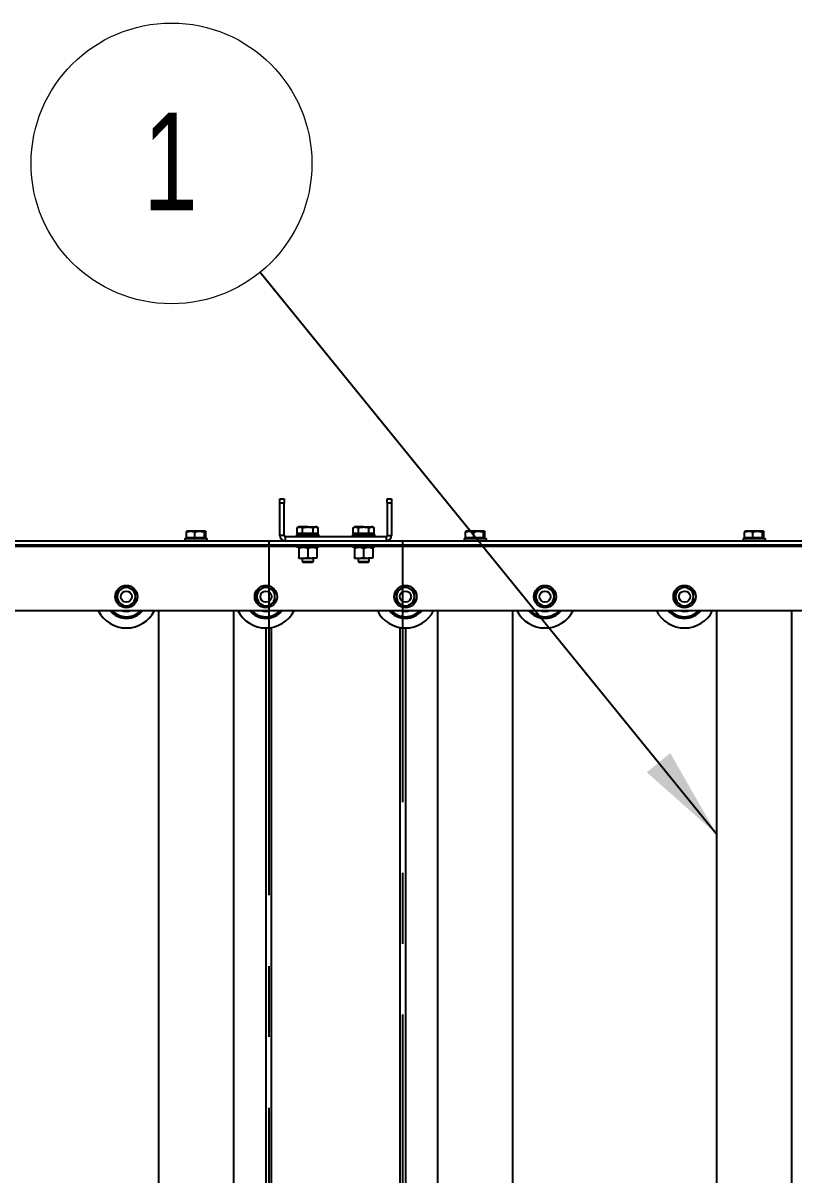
# Model space of a CAD drawing. Header units: millimetres. Extents: x 15 to 415, y 5 to 292.
# Drawn here: x 255.7 to 283.33, y 196.22 to 237.5 of the extents above; entities that cross this region are included whole.
import ezdxf

# ---------------------------------------------------------------- set-up
doc = ezdxf.new("R2010")
doc.units = ezdxf.units.MM
doc.linetypes.add('CENTERX2', pattern=[20.32, 12.7, -2.54, 2.54, -2.54])
doc.styles.add('SLDTEXTSTYLE0', font='TXT', dxfattribs={"width": 0.75})
doc.dimstyles.new('SLDDIMSTYLE1', dxfattribs={"dimtxt": 0.18, "dimasz": 3.302, "dimexe": 0, "dimexo": 0.0625, "dimgap": 0, "dimtad": 0, "dimtih": 1, "dimtoh": 1, "dimdec": 0, "dimrnd": 1e-09, "dimzin": 0, "dimdsep": 46, "dimtxsty": 'Standard', "dimsah": 1, "dimcen": 0.09, "dimadec": 0, "dimazin": 0, "dimtfac": 3.302, "dimtdec": 0, "dimtofl": 0, "dimtmove": 0, "dimatfit": 3, "dimfxl": 0, "dimfrac": 2, "dimtolj": 1, "dimtzin": 0, "dimarcsym": 0})

# ---------------------------------------------------------------- blocks, each defined once
blk = doc.blocks.new('SW_NOTE_0_8')
at = {"color": 0, "linetype": 'Continuous', "lineweight": 0}
blk.add_circle((-3.173, 3.904), 5.031, dxfattribs=at)
at = {"color": 0, "linetype": 'Continuous', "lineweight": 0, "insert": (-3.208, 5.728), "char_height": 3.5, "attachment_point": 2, "style": 'SLDTEXTSTYLE0'}
blk.add_mtext('1', dxfattribs=at)

msp = doc.modelspace()

# ---------------------------------------------------------------- linework, layer by layer
at = {"color": 7, "linetype": 'Continuous', "lineweight": 25}
for p, q in [((264.90737, 220.4489), (265.05737, 220.4489)), ((264.90737, 220.2989), (264.90737, 220.4489)), ((265.05737, 220.4489), (265.05737, 220.2989)), ((268.75737, 220.2989), (268.75737, 220.4489)), ((268.75737, 220.4489), (268.90737, 220.4489)), ((268.90737, 220.4489), (268.90737, 220.2989)), ((265.05737, 220.2989), (264.90737, 220.2989)), ((264.90737, 219.13573), (264.90737, 220.2989)), ((265.05737, 219.13573), (265.05737, 220.2989)), ((268.90737, 220.2989), (268.75737, 220.2989)), ((268.75737, 220.2989), (268.75737, 219.13573)), ((268.90737, 220.2989), (268.90737, 219.13573)), ((261.56071, 219.0589), (261.56071, 219.26487)), ((261.70962, 219.2939), (261.58237, 219.2939)), ((262.03186, 219.2939), (261.70962, 219.2939)), ((261.85853, 219.0589), (261.85853, 219.26487)), ((262.2296, 219.2939), (262.03186, 219.2939)), ((262.20518, 219.26487), (262.2296, 219.2939)), ((262.20518, 219.0589), (262.20518, 219.26487)), ((262.25402, 219.0589), (262.25402, 219.26487)), ((265.50737, 219.1789), (265.50737, 219.0989)), ((265.50737, 219.1789), (265.90737, 219.1789)), ((265.58237, 219.4439), (265.53209, 219.41487)), ((265.53209, 219.2089), (265.53209, 219.41487)), ((265.62591, 219.2089), (265.53209, 219.2089)), ((265.62591, 219.4439), (265.58237, 219.4439)), ((265.58237, 219.2089), (265.58237, 219.1789)), ((265.90737, 219.4439), (265.62591, 219.4439)), ((265.71973, 219.2089), (265.62591, 219.2089)), ((265.71973, 219.2089), (265.71973, 219.41487)), ((265.90737, 219.2089), (265.71973, 219.2089)), ((265.90737, 219.4439), (266.18882, 219.4439)), ((266.095, 219.2089), (265.90737, 219.2089)), ((265.90737, 219.1789), (266.30737, 219.1789)), ((266.095, 219.41487), (266.18882, 219.4439)), ((266.095, 219.2089), (266.095, 219.41487)), ((266.18882, 219.2089), (266.095, 219.2089)), ((266.23237, 219.4439), (266.18882, 219.4439)), ((266.28264, 219.2089), (266.18882, 219.2089)), ((266.28264, 219.41487), (266.23237, 219.4439)), ((266.23237, 219.1789), (266.23237, 219.2089)), ((266.28264, 219.2089), (266.28264, 219.41487)), ((266.30737, 219.0989), (266.30737, 219.1789)), ((267.50737, 219.1789), (267.50737, 219.0989)), ((267.50737, 219.1789), (267.90737, 219.1789)), ((267.58237, 219.4439), (267.53209, 219.41487)), ((267.53209, 219.2089), (267.53209, 219.41487)), ((267.62591, 219.2089), (267.53209, 219.2089)), ((267.62591, 219.4439), (267.58237, 219.4439)), ((267.58237, 219.2089), (267.58237, 219.1789)), ((267.90737, 219.4439), (267.62591, 219.4439)), ((267.71973, 219.2089), (267.62591, 219.2089)), ((267.71973, 219.2089), (267.71973, 219.41487)), ((267.90737, 219.2089), (267.71973, 219.2089)), ((267.90737, 219.4439), (268.18882, 219.4439)), ((268.095, 219.2089), (267.90737, 219.2089)), ((267.90737, 219.1789), (268.30737, 219.1789)), ((268.095, 219.41487), (268.18882, 219.4439)), ((268.095, 219.2089), (268.095, 219.41487)), ((268.18882, 219.2089), (268.095, 219.2089)), ((268.23237, 219.4439), (268.18882, 219.4439)), ((268.28264, 219.2089), (268.18882, 219.2089)), ((268.28264, 219.41487), (268.23237, 219.4439)), ((268.23237, 219.1789), (268.23237, 219.2089)), ((268.28264, 219.2089), (268.28264, 219.41487)), ((268.30737, 219.0989), (268.30737, 219.1789)), ((271.56071, 219.0589), (271.56071, 219.26487)), ((271.70962, 219.2939), (271.58237, 219.2939)), ((272.03186, 219.2939), (271.70962, 219.2939)), ((271.85853, 219.0589), (271.85853, 219.26487)), ((272.2296, 219.2939), (272.03186, 219.2939)), ((272.20518, 219.26487), (272.2296, 219.2939)), ((272.20518, 219.0589), (272.20518, 219.26487)), ((272.25402, 219.0589), (272.25402, 219.26487)), ((281.56071, 219.0589), (281.56071, 219.26487)), ((281.70962, 219.2939), (281.58237, 219.2939)), ((282.03186, 219.2939), (281.70962, 219.2939)), ((281.85853, 219.0589), (281.85853, 219.26487)), ((282.2296, 219.2939), (282.03186, 219.2939)), ((282.20518, 219.26487), (282.2296, 219.2939)), ((282.20518, 219.0589), (282.20518, 219.26487)), ((282.25402, 219.0589), (282.25402, 219.26487)), ((217.05737, 218.9489), (366.75737, 218.9489)), ((217.05737, 218.7989), (366.75737, 218.7989)), ((261.50737, 219.0289), (261.50737, 218.9489)), ((261.50737, 219.0289), (262.06059, 219.0289)), ((261.70962, 219.0589), (261.56071, 219.0589)), ((261.58237, 219.0589), (261.58237, 219.0289)), ((261.85853, 219.0589), (261.70962, 219.0589)), ((262.03186, 219.0589), (261.85853, 219.0589)), ((262.20518, 219.0589), (262.03186, 219.0589)), ((262.06059, 219.0289), (262.30737, 219.0289)), ((262.2296, 219.0589), (262.20518, 219.0589)), ((262.25402, 219.0589), (262.2296, 219.0589)), ((262.23237, 219.0289), (262.23237, 219.0589)), ((262.30737, 218.9489), (262.30737, 219.0289)), ((265.05737, 219.13573), (264.90737, 219.13573)), ((265.0942, 219.0989), (265.0942, 218.9489)), ((265.0942, 219.0989), (268.72054, 219.0989)), ((265.0942, 218.9489), (268.72054, 218.9489)), ((265.50737, 218.7989), (265.50737, 218.7189)), ((266.30737, 218.7189), (266.30737, 218.7989)), ((267.50737, 218.7989), (267.50737, 218.7189)), ((268.30737, 218.7189), (268.30737, 218.7989)), ((268.72054, 219.0989), (268.72054, 218.9489)), ((268.75737, 219.13573), (268.90737, 219.13573)), ((271.50737, 219.0289), (271.50737, 218.9489)), ((271.50737, 219.0289), (272.06059, 219.0289)), ((271.70962, 219.0589), (271.56071, 219.0589)), ((271.58237, 219.0589), (271.58237, 219.0289)), ((271.85853, 219.0589), (271.70962, 219.0589)), ((272.03186, 219.0589), (271.85853, 219.0589)), ((272.20518, 219.0589), (272.03186, 219.0589)), ((272.06059, 219.0289), (272.30737, 219.0289)), ((272.2296, 219.0589), (272.20518, 219.0589)), ((272.25402, 219.0589), (272.2296, 219.0589)), ((272.23237, 219.0289), (272.23237, 219.0589)), ((272.30737, 218.9489), (272.30737, 219.0289)), ((281.50737, 219.0289), (281.50737, 218.9489)), ((281.50737, 219.0289), (282.06059, 219.0289)), ((281.70962, 219.0589), (281.56071, 219.0589)), ((281.58237, 219.0589), (281.58237, 219.0289)), ((281.85853, 219.0589), (281.70962, 219.0589)), ((282.03186, 219.0589), (281.85853, 219.0589)), ((282.20518, 219.0589), (282.03186, 219.0589)), ((282.06059, 219.0289), (282.30737, 219.0289)), ((282.2296, 219.0589), (282.20518, 219.0589)), ((282.25402, 219.0589), (282.2296, 219.0589)), ((282.23237, 219.0289), (282.23237, 219.0589)), ((282.30737, 218.9489), (282.30737, 219.0289)), ((265.90737, 218.7189), (265.50737, 218.7189)), ((265.58237, 218.68987), (265.58237, 218.35292)), ((266.30737, 218.7189), (265.90737, 218.7189)), ((265.90737, 218.68987), (265.90737, 218.35292)), ((266.23237, 218.68987), (266.23237, 218.35292)), ((267.90737, 218.7189), (267.50737, 218.7189)), ((267.58237, 218.68987), (267.58237, 218.35292)), ((268.30737, 218.7189), (267.90737, 218.7189)), ((267.90737, 218.68987), (267.90737, 218.35292)), ((268.23237, 218.68987), (268.23237, 218.35292)), ((265.58237, 218.3239), (265.74487, 218.3239)), ((265.70737, 218.3239), (265.70737, 218.20662)), ((265.70737, 218.20662), (265.73509, 218.1789)), ((265.70737, 218.20662), (265.90737, 218.20662)), ((265.73509, 218.1789), (265.90737, 218.1789)), ((265.74487, 218.3239), (266.06987, 218.3239)), ((265.90737, 218.20662), (266.10737, 218.20662)), ((265.90737, 218.1789), (266.07964, 218.1789)), ((266.23237, 218.3239), (266.06987, 218.3239)), ((266.07964, 218.1789), (266.10737, 218.20662)), ((266.10737, 218.20662), (266.10737, 218.3239)), ((267.58237, 218.3239), (267.74487, 218.3239)), ((267.70737, 218.3239), (267.70737, 218.20662)), ((267.70737, 218.20662), (267.73509, 218.1789)), ((267.70737, 218.20662), (267.90737, 218.20662)), ((267.73509, 218.1789), (267.90737, 218.1789)), ((267.74487, 218.3239), (268.06987, 218.3239)), ((267.90737, 218.20662), (268.10737, 218.20662)), ((267.90737, 218.1789), (268.07964, 218.1789)), ((268.23237, 218.3239), (268.06987, 218.3239)), ((268.07964, 218.1789), (268.10737, 218.20662)), ((268.10737, 218.20662), (268.10737, 218.3239)), ((217.05737, 216.4489), (366.75737, 216.4489)), ((259.40737, 216.57362), (259.24487, 216.66744)), ((260.55737, 216.4489), (260.55737, 171.4489)), ((263.25737, 171.4489), (263.25737, 216.4489)), ((264.40737, 216.57362), (264.24487, 216.66744)), ((269.40737, 216.57362), (269.24487, 216.66744)), ((270.55737, 216.4489), (270.55737, 171.4489)), ((273.25737, 171.4489), (273.25737, 216.4489)), ((274.40737, 216.57362), (274.24487, 216.66744)), ((279.40737, 216.57362), (279.24487, 216.66744)), ((280.55737, 216.4489), (280.55737, 171.4489)), ((283.25737, 171.4489), (283.25737, 216.4489)), ((264.40737, 215.8239), (264.40737, 172.0739)), ((269.40737, 215.8239), (269.40737, 172.0739))]:
    msp.add_line(p, q, dxfattribs=at)
at = {"color": 7, "linetype": 'CENTERX2'}
for p, q in [((264.50637, 218.9489), (264.50637, 168.9489)), ((269.30837, 168.9489), (269.30837, 218.9489))]:
    msp.add_line(p, q, dxfattribs=at)
at = {"color": 8, "linetype": 'Continuous', "lineweight": 25}
for p, q in [((228.30737, 218.76207), (265.50737, 218.76207)), ((266.30737, 218.76207), (267.50737, 218.76207)), ((268.30737, 218.76207), (315.50737, 218.76207)), ((264.5942, 215.83952), (264.5942, 172.05827)), ((269.22054, 172.05827), (269.22054, 215.83952))]:
    msp.add_line(p, q, dxfattribs=at)
at = {"color": 7, "linetype": 'Continuous', "lineweight": 25}
for centre, radius in [((259.40737, 216.9489), 0.4), ((259.40737, 216.9489), 0.2), ((264.40737, 216.9489), 0.4), ((264.40737, 216.9489), 0.2), ((269.40737, 216.9489), 0.4), ((269.40737, 216.9489), 0.2), ((274.40737, 216.9489), 0.4), ((274.40737, 216.9489), 0.2), ((279.40737, 216.9489), 0.4), ((279.40737, 216.9489), 0.2)]:
    msp.add_circle(centre, radius, dxfattribs=at)
for centre, radius, start, end in [((265.0942, 219.13573), 0.18683, 180, 270), ((265.0942, 219.13573), 0.03683, 180, 270), ((268.72054, 219.13573), 0.18683, 270, 0), ((268.72054, 219.13573), 0.03683, 270, 0), ((259.40737, 216.9489), 0.325, 120, 180), ((259.40737, 216.9489), 0.325, 60, 120), ((259.40737, 216.9489), 0.325, 0, 60), ((264.40737, 216.9489), 0.325, 120, 180), ((264.40737, 216.9489), 0.325, 60, 120), ((264.40737, 216.9489), 0.325, 0, 60), ((269.40737, 216.9489), 0.325, 120, 180), ((269.40737, 216.9489), 0.325, 60, 120), ((269.40737, 216.9489), 0.325, 0, 60), ((274.40737, 216.9489), 0.325, 120, 180), ((274.40737, 216.9489), 0.325, 60, 120), ((274.40737, 216.9489), 0.325, 0, 60), ((279.40737, 216.9489), 0.325, 120, 180), ((279.40737, 216.9489), 0.325, 60, 120), ((279.40737, 216.9489), 0.325, 0, 60), ((259.40737, 216.9489), 0.325, 180, 240), ((259.40737, 216.9489), 0.325, 300, 0), ((264.40737, 216.9489), 0.325, 180, 240), ((264.40737, 216.9489), 0.325, 300, 0), ((269.40737, 216.9489), 0.325, 180, 240), ((269.40737, 216.9489), 0.325, 300, 0), ((274.40737, 216.9489), 0.325, 180, 240), ((274.40737, 216.9489), 0.325, 300, 0), ((279.40737, 216.9489), 0.325, 180, 240), ((279.40737, 216.9489), 0.325, 300, 0), ((259.40737, 216.9489), 1.125, 206.3878, 333.6122), ((259.40737, 216.9489), 0.775, 220.17777, 319.82223), ((259.40737, 216.9489), 0.71929, 224.037901, 315.962099), ((259.40737, 216.9489), 0.53071, 250.411799, 289.588201), ((259.40737, 216.9489), 0.325, 240, 300), ((264.40737, 216.9489), 1.125, 206.3878, 333.6122), ((264.40737, 216.9489), 0.775, 220.17777, 319.82223), ((264.40737, 216.9489), 0.71929, 224.037901, 315.962099), ((264.40737, 216.9489), 0.53071, 250.411799, 289.588201), ((264.40737, 216.9489), 0.325, 240, 300), ((269.40737, 216.9489), 1.125, 206.3878, 333.6122), ((269.40737, 216.9489), 0.775, 220.17777, 319.82223), ((269.40737, 216.9489), 0.71929, 224.037901, 315.962099), ((269.40737, 216.9489), 0.53071, 250.411799, 289.588201), ((269.40737, 216.9489), 0.325, 240, 300), ((274.40737, 216.9489), 1.125, 206.3878, 333.6122), ((274.40737, 216.9489), 0.775, 220.17777, 319.82223), ((274.40737, 216.9489), 0.71929, 224.037901, 315.962099), ((274.40737, 216.9489), 0.53071, 250.411799, 289.588201), ((274.40737, 216.9489), 0.325, 240, 300), ((279.40737, 216.9489), 1.125, 206.3878, 333.6122), ((279.40737, 216.9489), 0.775, 220.17777, 319.82223), ((279.40737, 216.9489), 0.71929, 224.037901, 315.962099), ((279.40737, 216.9489), 0.53071, 250.411799, 289.588201), ((279.40737, 216.9489), 0.325, 240, 300)]:
    msp.add_arc(centre, radius, start, end, dxfattribs=at)
for points, knots in [([(261.56071, 219.26487), (261.56671, 219.26699), (261.58472, 219.27336), (261.61523, 219.28225), (261.65253, 219.28995), (261.68414, 219.29348), (261.70324, 219.29379), (261.70962, 219.2939)], [0, 0, 0, 0, 0.12359753, 0.37124782, 0.62101355, 0.87330139, 1, 1, 1, 1]), ([(261.58513, 219.2939), (261.58455, 219.29386), (261.58302, 219.29378), (261.58055, 219.29293), (261.5777, 219.29116), (261.5739, 219.2877), (261.57011, 219.28269), (261.56634, 219.27631), (261.56352, 219.27093), (261.56165, 219.26689), (261.56071, 219.26487)], [0, 0, 0, 0, 0.070036107, 0.184842993, 0.299816611, 0.41526294, 0.647866756, 0.765024679, 0.882473115, 1, 1, 1, 1]), ([(261.70962, 219.2939), (261.71315, 219.29386), (261.73212, 219.29369), (261.7665, 219.29025), (261.81277, 219.28042), (261.84311, 219.27011), (261.85853, 219.26487)], [0, 0, 0, 0, 0.070051373, 0.376606602, 0.683073408, 1, 1, 1, 1]), ([(261.85853, 219.26487), (261.87993, 219.27104), (261.92293, 219.28343), (261.97415, 219.29112), (262.01059, 219.29362), (262.02477, 219.29381), (262.03186, 219.2939)], [0, 0, 0, 0, 0.37742408, 0.75834263, 0.87907343, 1, 1, 1, 1]), ([(262.03186, 219.2939), (262.07741, 219.29035), (262.1361, 219.28579), (262.19255, 219.26869), (262.20518, 219.26487)], [0, 0, 0, 0, 0.77628672, 1, 1, 1, 1]), ([(262.2296, 219.2939), (262.23018, 219.29386), (262.23266, 219.29372), (262.23609, 219.29201), (262.23987, 219.28857), (262.24272, 219.2852), (262.24556, 219.2811), (262.24839, 219.27631), (262.25122, 219.27093), (262.25309, 219.26689), (262.25402, 219.26487)], [0, 0, 0, 0, 0.07003681, 0.29977827, 0.41522575, 0.53148028, 0.64786324, 0.76502233, 0.88247194, 1, 1, 1, 1]), ([(265.53209, 219.41487), (265.53966, 219.41902), (265.55486, 219.42733), (265.57422, 219.43495), (265.58992, 219.43951), (265.60184, 219.442), (265.61385, 219.4436), (265.62189, 219.4438), (265.62591, 219.4439)], [0, 0, 0, 0, 0.2473449, 0.49601219, 0.62098533, 0.74684355, 0.87330953, 1, 1, 1, 1]), ([(265.62591, 219.4439), (265.62813, 219.44386), (265.64497, 219.4436), (265.67672, 219.43726), (265.70531, 219.42238), (265.71973, 219.41487)], [0, 0, 0, 0, 0.070076912, 0.530777664, 1, 1, 1, 1]), ([(265.71973, 219.41487), (265.7334, 219.41869), (265.79451, 219.43579), (265.85805, 219.44035), (265.90737, 219.4439)], [0, 0, 0, 0, 0.22371328, 1, 1, 1, 1]), ([(265.90737, 219.4439), (265.92272, 219.44355), (265.98622, 219.44211), (266.04809, 219.42661), (266.095, 219.41487)], [0, 0, 0, 0, 0.24185142, 1, 1, 1, 1]), ([(266.18882, 219.4439), (266.19105, 219.44386), (266.19692, 219.44378), (266.20643, 219.44293), (266.21736, 219.44116), (266.23196, 219.4377), (266.24653, 219.43269), (266.26102, 219.42631), (266.27187, 219.42093), (266.27905, 219.41689), (266.28264, 219.41487)], [0, 0, 0, 0, 0.07003611, 0.18484299, 0.29981661, 0.41526294, 0.64786676, 0.76502468, 0.88247311, 1, 1, 1, 1]), ([(267.53209, 219.41487), (267.53966, 219.41902), (267.55486, 219.42733), (267.57422, 219.43495), (267.58992, 219.43951), (267.60184, 219.442), (267.61385, 219.4436), (267.62189, 219.4438), (267.62591, 219.4439)], [0, 0, 0, 0, 0.2473449, 0.49601219, 0.62098533, 0.74684355, 0.87330953, 1, 1, 1, 1]), ([(267.62591, 219.4439), (267.62813, 219.44386), (267.64497, 219.4436), (267.67672, 219.43726), (267.70531, 219.42238), (267.71973, 219.41487)], [0, 0, 0, 0, 0.070076912, 0.530777664, 1, 1, 1, 1]), ([(267.71973, 219.41487), (267.7334, 219.41869), (267.79451, 219.43579), (267.85805, 219.44035), (267.90737, 219.4439)], [0, 0, 0, 0, 0.22371328, 1, 1, 1, 1]), ([(267.90737, 219.4439), (267.92272, 219.44355), (267.98622, 219.44211), (268.04809, 219.42661), (268.095, 219.41487)], [0, 0, 0, 0, 0.24185142, 1, 1, 1, 1]), ([(268.18882, 219.4439), (268.19105, 219.44386), (268.19692, 219.44378), (268.20643, 219.44293), (268.21736, 219.44116), (268.23196, 219.4377), (268.24653, 219.43269), (268.26102, 219.42631), (268.27187, 219.42093), (268.27905, 219.41689), (268.28264, 219.41487)], [0, 0, 0, 0, 0.07003611, 0.18484299, 0.29981661, 0.41526294, 0.64786676, 0.76502468, 0.88247311, 1, 1, 1, 1]), ([(271.56071, 219.26487), (271.56671, 219.26699), (271.58472, 219.27336), (271.61523, 219.28225), (271.65253, 219.28995), (271.68414, 219.29348), (271.70324, 219.29379), (271.70962, 219.2939)], [0, 0, 0, 0, 0.123597525, 0.371247822, 0.621013548, 0.873301388, 1, 1, 1, 1]), ([(271.58513, 219.2939), (271.58455, 219.29386), (271.58302, 219.29378), (271.58055, 219.29293), (271.5777, 219.29116), (271.5739, 219.2877), (271.57011, 219.28269), (271.56634, 219.27631), (271.56352, 219.27093), (271.56165, 219.26689), (271.56071, 219.26487)], [0, 0, 0, 0, 0.07003611, 0.18484299, 0.29981661, 0.41526294, 0.64786676, 0.76502468, 0.88247311, 1, 1, 1, 1]), ([(271.70962, 219.2939), (271.71315, 219.29386), (271.73212, 219.29369), (271.7665, 219.29025), (271.81277, 219.28042), (271.84311, 219.27011), (271.85853, 219.26487)], [0, 0, 0, 0, 0.070051373, 0.376606602, 0.683073408, 1, 1, 1, 1]), ([(271.85853, 219.26487), (271.87993, 219.27104), (271.92293, 219.28343), (271.97415, 219.29112), (272.01059, 219.29362), (272.02477, 219.29381), (272.03186, 219.2939)], [0, 0, 0, 0, 0.37742408, 0.75834263, 0.87907343, 1, 1, 1, 1]), ([(272.03186, 219.2939), (272.07741, 219.29035), (272.1361, 219.28579), (272.19255, 219.26869), (272.20518, 219.26487)], [0, 0, 0, 0, 0.77628672, 1, 1, 1, 1]), ([(272.2296, 219.2939), (272.23018, 219.29386), (272.23266, 219.29372), (272.23609, 219.29201), (272.23987, 219.28857), (272.24272, 219.2852), (272.24556, 219.2811), (272.24839, 219.27631), (272.25122, 219.27093), (272.25309, 219.26689), (272.25402, 219.26487)], [0, 0, 0, 0, 0.070036806, 0.299778269, 0.415225752, 0.531480283, 0.647863239, 0.765022333, 0.882471941, 1, 1, 1, 1]), ([(281.56071, 219.26487), (281.56671, 219.26699), (281.58472, 219.27336), (281.61523, 219.28225), (281.65253, 219.28995), (281.68414, 219.29348), (281.70324, 219.29379), (281.70962, 219.2939)], [0, 0, 0, 0, 0.12359753, 0.37124782, 0.62101355, 0.87330139, 1, 1, 1, 1]), ([(281.58513, 219.2939), (281.58455, 219.29386), (281.58302, 219.29378), (281.58055, 219.29293), (281.5777, 219.29116), (281.5739, 219.2877), (281.57011, 219.28269), (281.56634, 219.27631), (281.56352, 219.27093), (281.56165, 219.26689), (281.56071, 219.26487)], [0, 0, 0, 0, 0.070036107, 0.184842993, 0.299816611, 0.41526294, 0.647866756, 0.765024679, 0.882473115, 1, 1, 1, 1]), ([(281.70962, 219.2939), (281.71315, 219.29386), (281.73212, 219.29369), (281.7665, 219.29025), (281.81277, 219.28042), (281.84311, 219.27011), (281.85853, 219.26487)], [0, 0, 0, 0, 0.07005137, 0.3766066, 0.68307341, 1, 1, 1, 1]), ([(281.85853, 219.26487), (281.87993, 219.27104), (281.92293, 219.28343), (281.97415, 219.29112), (282.01059, 219.29362), (282.02477, 219.29381), (282.03186, 219.2939)], [0, 0, 0, 0, 0.37742408, 0.75834263, 0.87907343, 1, 1, 1, 1]), ([(282.03186, 219.2939), (282.07741, 219.29035), (282.1361, 219.28579), (282.19255, 219.26869), (282.20518, 219.26487)], [0, 0, 0, 0, 0.776286725, 1, 1, 1, 1]), ([(282.2296, 219.2939), (282.23018, 219.29386), (282.23266, 219.29372), (282.23609, 219.29201), (282.23987, 219.28857), (282.24272, 219.2852), (282.24556, 219.2811), (282.24839, 219.27631), (282.25122, 219.27093), (282.25309, 219.26689), (282.25402, 219.26487)], [0, 0, 0, 0, 0.070036806, 0.299778269, 0.415225752, 0.531480283, 0.647863239, 0.765022333, 0.882471941, 1, 1, 1, 1]), ([(265.58237, 218.68987), (265.60876, 218.69798), (265.66202, 218.71436), (265.71708, 218.71737), (265.74487, 218.7189)], [0, 0, 0, 0, 0.49545796, 1, 1, 1, 1]), ([(265.58237, 218.7189), (265.58237, 218.71878), (265.58237, 218.71856), (265.58237, 218.71656), (265.58237, 218.71283), (265.58237, 218.70683), (265.58237, 218.69924), (265.58237, 218.69299), (265.58237, 218.68987)], [0, 0, 0, 0, 0.13406386, 0.2683985, 0.4501242, 0.63239475, 0.8160265, 1, 1, 1, 1]), ([(265.58237, 218.35292), (265.60876, 218.34481), (265.66202, 218.32844), (265.71708, 218.32542), (265.74487, 218.3239)], [0, 0, 0, 0, 0.49545796, 1, 1, 1, 1]), ([(265.58237, 218.3239), (265.58237, 218.32433), (265.58237, 218.32593), (265.58237, 218.34152), (265.58237, 218.35292)], [0, 0, 0, 0, 0.268633605, 1, 1, 1, 1]), ([(265.74487, 218.7189), (265.74872, 218.71886), (265.77789, 218.7186), (265.83288, 218.71226), (265.88239, 218.69738), (265.90737, 218.68987)], [0, 0, 0, 0, 0.07007691, 0.53077766, 1, 1, 1, 1]), ([(265.74487, 218.3239), (265.74872, 218.32393), (265.77789, 218.32419), (265.83288, 218.33053), (265.88239, 218.34542), (265.90737, 218.35292)], [0, 0, 0, 0, 0.070076912, 0.530777664, 1, 1, 1, 1]), ([(265.90737, 218.68987), (265.93376, 218.69798), (265.98702, 218.71436), (266.04208, 218.71737), (266.06987, 218.7189)], [0, 0, 0, 0, 0.495457963, 1, 1, 1, 1]), ([(265.90737, 218.35292), (265.92048, 218.34877), (265.94676, 218.34046), (265.98709, 218.33134), (266.02819, 218.32509), (266.05594, 218.32429), (266.06987, 218.3239)], [0, 0, 0, 0, 0.24726861, 0.49536257, 0.74687401, 1, 1, 1, 1]), ([(266.06987, 218.7189), (266.07372, 218.71886), (266.10289, 218.7186), (266.15788, 218.71226), (266.20739, 218.69738), (266.23237, 218.68987)], [0, 0, 0, 0, 0.07007691, 0.53077766, 1, 1, 1, 1]), ([(266.06987, 218.3239), (266.07372, 218.32393), (266.10289, 218.32419), (266.15788, 218.33053), (266.20739, 218.34542), (266.23237, 218.35292)], [0, 0, 0, 0, 0.070076912, 0.530777664, 1, 1, 1, 1]), ([(266.23237, 218.7189), (266.23237, 218.71842), (266.23237, 218.71731), (266.23237, 218.70777), (266.23237, 218.69586), (266.23237, 218.68987)], [0, 0, 0, 0, 0.26840654, 0.6323729, 1, 1, 1, 1]), ([(266.23237, 218.3239), (266.23237, 218.32433), (266.23237, 218.32593), (266.23237, 218.34152), (266.23237, 218.35292)], [0, 0, 0, 0, 0.26863361, 1, 1, 1, 1]), ([(267.58237, 218.68987), (267.60876, 218.69798), (267.66202, 218.71436), (267.71708, 218.71737), (267.74487, 218.7189)], [0, 0, 0, 0, 0.49545796, 1, 1, 1, 1]), ([(267.58237, 218.7189), (267.58237, 218.71878), (267.58237, 218.71856), (267.58237, 218.71656), (267.58237, 218.71283), (267.58237, 218.70683), (267.58237, 218.69924), (267.58237, 218.69299), (267.58237, 218.68987)], [0, 0, 0, 0, 0.13406386, 0.2683985, 0.4501242, 0.63239475, 0.8160265, 1, 1, 1, 1]), ([(267.58237, 218.35292), (267.60876, 218.34481), (267.66202, 218.32844), (267.71708, 218.32542), (267.74487, 218.3239)], [0, 0, 0, 0, 0.49545796, 1, 1, 1, 1]), ([(267.58237, 218.3239), (267.58237, 218.32433), (267.58237, 218.32593), (267.58237, 218.34152), (267.58237, 218.35292)], [0, 0, 0, 0, 0.268633605, 1, 1, 1, 1]), ([(267.74487, 218.7189), (267.74872, 218.71886), (267.77789, 218.7186), (267.83288, 218.71226), (267.88239, 218.69738), (267.90737, 218.68987)], [0, 0, 0, 0, 0.07007691, 0.53077766, 1, 1, 1, 1]), ([(267.74487, 218.3239), (267.74872, 218.32393), (267.77789, 218.32419), (267.83288, 218.33053), (267.88239, 218.34542), (267.90737, 218.35292)], [0, 0, 0, 0, 0.070076912, 0.530777664, 1, 1, 1, 1]), ([(267.90737, 218.68987), (267.93376, 218.69798), (267.98702, 218.71436), (268.04208, 218.71737), (268.06987, 218.7189)], [0, 0, 0, 0, 0.495457963, 1, 1, 1, 1]), ([(267.90737, 218.35292), (267.92048, 218.34877), (267.94676, 218.34046), (267.98709, 218.33134), (268.02819, 218.32509), (268.05594, 218.32429), (268.06987, 218.3239)], [0, 0, 0, 0, 0.24726861, 0.49536257, 0.74687401, 1, 1, 1, 1]), ([(268.06987, 218.7189), (268.07372, 218.71886), (268.10289, 218.7186), (268.15788, 218.71226), (268.20739, 218.69738), (268.23237, 218.68987)], [0, 0, 0, 0, 0.07007691, 0.53077766, 1, 1, 1, 1]), ([(268.06987, 218.3239), (268.07372, 218.32393), (268.10289, 218.32419), (268.15788, 218.33053), (268.20739, 218.34542), (268.23237, 218.35292)], [0, 0, 0, 0, 0.070076912, 0.530777664, 1, 1, 1, 1]), ([(268.23237, 218.7189), (268.23237, 218.71842), (268.23237, 218.71731), (268.23237, 218.70777), (268.23237, 218.69586), (268.23237, 218.68987)], [0, 0, 0, 0, 0.26840654, 0.6323729, 1, 1, 1, 1]), ([(268.23237, 218.3239), (268.23237, 218.32433), (268.23237, 218.32593), (268.23237, 218.34152), (268.23237, 218.35292)], [0, 0, 0, 0, 0.26863361, 1, 1, 1, 1]), ([(259.08237, 217.13654), (259.10876, 217.15177), (259.16202, 217.18252), (259.21708, 217.21432), (259.24487, 217.23035)], [0, 0, 0, 0, 0.49545796, 1, 1, 1, 1]), ([(259.08237, 216.9489), (259.08237, 216.96596), (259.08237, 217.02947), (259.08237, 217.09131), (259.08237, 217.13654)], [0, 0, 0, 0, 0.268633605, 1, 1, 1, 1]), ([(259.24487, 217.23035), (259.24872, 217.23258), (259.27789, 217.24942), (259.33288, 217.28117), (259.38239, 217.30975), (259.40737, 217.32417)], [0, 0, 0, 0, 0.070076912, 0.530777664, 1, 1, 1, 1]), ([(259.40737, 217.32417), (259.42048, 217.3166), (259.44676, 217.30143), (259.48709, 217.27815), (259.52819, 217.25442), (259.55594, 217.23839), (259.56987, 217.23035)], [0, 0, 0, 0, 0.24726861, 0.49536257, 0.74687401, 1, 1, 1, 1]), ([(259.56987, 217.23035), (259.57372, 217.22813), (259.60289, 217.21129), (259.65788, 217.17954), (259.70739, 217.15096), (259.73237, 217.13654)], [0, 0, 0, 0, 0.07007691, 0.53077766, 1, 1, 1, 1]), ([(259.73237, 216.9489), (259.73237, 216.96596), (259.73237, 217.02947), (259.73237, 217.09131), (259.73237, 217.13654)], [0, 0, 0, 0, 0.26863361, 1, 1, 1, 1]), ([(264.08237, 217.13654), (264.10876, 217.15177), (264.16202, 217.18252), (264.21708, 217.21432), (264.24487, 217.23035)], [0, 0, 0, 0, 0.49545796, 1, 1, 1, 1]), ([(264.08237, 216.9489), (264.08237, 216.96596), (264.08237, 217.02947), (264.08237, 217.09131), (264.08237, 217.13654)], [0, 0, 0, 0, 0.268633605, 1, 1, 1, 1]), ([(264.24487, 217.23035), (264.24872, 217.23258), (264.27789, 217.24942), (264.33288, 217.28117), (264.38239, 217.30975), (264.40737, 217.32417)], [0, 0, 0, 0, 0.070076912, 0.530777664, 1, 1, 1, 1]), ([(264.40737, 217.32417), (264.42048, 217.3166), (264.44676, 217.30143), (264.48709, 217.27815), (264.52819, 217.25442), (264.55594, 217.23839), (264.56987, 217.23035)], [0, 0, 0, 0, 0.24726861, 0.49536257, 0.74687401, 1, 1, 1, 1]), ([(264.56987, 217.23035), (264.57372, 217.22813), (264.60289, 217.21129), (264.65788, 217.17954), (264.70739, 217.15096), (264.73237, 217.13654)], [0, 0, 0, 0, 0.07007691, 0.53077766, 1, 1, 1, 1]), ([(264.73237, 216.9489), (264.73237, 216.96596), (264.73237, 217.02947), (264.73237, 217.09131), (264.73237, 217.13654)], [0, 0, 0, 0, 0.26863361, 1, 1, 1, 1]), ([(269.08237, 217.13654), (269.10876, 217.15177), (269.16202, 217.18252), (269.21708, 217.21432), (269.24487, 217.23035)], [0, 0, 0, 0, 0.49545796, 1, 1, 1, 1]), ([(269.08237, 216.9489), (269.08237, 216.96596), (269.08237, 217.02947), (269.08237, 217.09131), (269.08237, 217.13654)], [0, 0, 0, 0, 0.268633605, 1, 1, 1, 1]), ([(269.24487, 217.23035), (269.24872, 217.23258), (269.27789, 217.24942), (269.33288, 217.28117), (269.38239, 217.30975), (269.40737, 217.32417)], [0, 0, 0, 0, 0.070076912, 0.530777664, 1, 1, 1, 1]), ([(269.40737, 217.32417), (269.42048, 217.3166), (269.44676, 217.30143), (269.48709, 217.27815), (269.52819, 217.25442), (269.55594, 217.23839), (269.56987, 217.23035)], [0, 0, 0, 0, 0.24726861, 0.49536257, 0.74687401, 1, 1, 1, 1]), ([(269.56987, 217.23035), (269.57372, 217.22813), (269.60289, 217.21129), (269.65788, 217.17954), (269.70739, 217.15096), (269.73237, 217.13654)], [0, 0, 0, 0, 0.07007691, 0.53077766, 1, 1, 1, 1]), ([(269.73237, 216.9489), (269.73237, 216.96596), (269.73237, 217.02947), (269.73237, 217.09131), (269.73237, 217.13654)], [0, 0, 0, 0, 0.26863361, 1, 1, 1, 1]), ([(274.08237, 217.13654), (274.10876, 217.15177), (274.16202, 217.18252), (274.21708, 217.21432), (274.24487, 217.23035)], [0, 0, 0, 0, 0.49545796, 1, 1, 1, 1]), ([(274.08237, 216.9489), (274.08237, 216.96596), (274.08237, 217.02947), (274.08237, 217.09131), (274.08237, 217.13654)], [0, 0, 0, 0, 0.268633605, 1, 1, 1, 1]), ([(274.24487, 217.23035), (274.24872, 217.23258), (274.27789, 217.24942), (274.33288, 217.28117), (274.38239, 217.30975), (274.40737, 217.32417)], [0, 0, 0, 0, 0.070076912, 0.530777664, 1, 1, 1, 1]), ([(274.40737, 217.32417), (274.42048, 217.3166), (274.44676, 217.30143), (274.48709, 217.27815), (274.52819, 217.25442), (274.55594, 217.23839), (274.56987, 217.23035)], [0, 0, 0, 0, 0.24726861, 0.49536257, 0.74687401, 1, 1, 1, 1]), ([(274.56987, 217.23035), (274.57372, 217.22813), (274.60289, 217.21129), (274.65788, 217.17954), (274.70739, 217.15096), (274.73237, 217.13654)], [0, 0, 0, 0, 0.07007691, 0.53077766, 1, 1, 1, 1]), ([(274.73237, 216.9489), (274.73237, 216.96596), (274.73237, 217.02947), (274.73237, 217.09131), (274.73237, 217.13654)], [0, 0, 0, 0, 0.26863361, 1, 1, 1, 1]), ([(279.08237, 217.13654), (279.10876, 217.15177), (279.16202, 217.18252), (279.21708, 217.21432), (279.24487, 217.23035)], [0, 0, 0, 0, 0.49545796, 1, 1, 1, 1]), ([(279.08237, 216.9489), (279.08237, 216.96596), (279.08237, 217.02947), (279.08237, 217.09131), (279.08237, 217.13654)], [0, 0, 0, 0, 0.268633605, 1, 1, 1, 1]), ([(279.24487, 217.23035), (279.24872, 217.23258), (279.27789, 217.24942), (279.33288, 217.28117), (279.38239, 217.30975), (279.40737, 217.32417)], [0, 0, 0, 0, 0.070076912, 0.530777664, 1, 1, 1, 1]), ([(279.40737, 217.32417), (279.42048, 217.3166), (279.44676, 217.30143), (279.48709, 217.27815), (279.52819, 217.25442), (279.55594, 217.23839), (279.56987, 217.23035)], [0, 0, 0, 0, 0.24726861, 0.49536257, 0.74687401, 1, 1, 1, 1]), ([(279.56987, 217.23035), (279.57372, 217.22813), (279.60289, 217.21129), (279.65788, 217.17954), (279.70739, 217.15096), (279.73237, 217.13654)], [0, 0, 0, 0, 0.07007691, 0.53077766, 1, 1, 1, 1]), ([(279.73237, 216.9489), (279.73237, 216.96596), (279.73237, 217.02947), (279.73237, 217.09131), (279.73237, 217.13654)], [0, 0, 0, 0, 0.26863361, 1, 1, 1, 1]), ([(259.08237, 216.76126), (259.08237, 216.77701), (259.08237, 216.83817), (259.08237, 216.90172), (259.08237, 216.9489)], [0, 0, 0, 0, 0.25755135, 1, 1, 1, 1]), ([(259.24487, 216.66744), (259.24101, 216.66966), (259.18614, 216.70134), (259.13236, 216.73239), (259.08237, 216.76126)], [0, 0, 0, 0, 0.07021477, 1, 1, 1, 1]), ([(259.73237, 216.76126), (259.71925, 216.75368), (259.69297, 216.73851), (259.65264, 216.71523), (259.61155, 216.6915), (259.58379, 216.67548), (259.56987, 216.66744)], [0, 0, 0, 0, 0.24726861, 0.49536257, 0.74687401, 1, 1, 1, 1]), ([(259.73237, 216.76126), (259.73237, 216.77701), (259.73237, 216.83817), (259.73237, 216.90172), (259.73237, 216.9489)], [0, 0, 0, 0, 0.257551345, 1, 1, 1, 1]), ([(264.08237, 216.76126), (264.08237, 216.77701), (264.08237, 216.83817), (264.08237, 216.90172), (264.08237, 216.9489)], [0, 0, 0, 0, 0.25755135, 1, 1, 1, 1]), ([(264.24487, 216.66744), (264.24101, 216.66966), (264.18614, 216.70134), (264.13236, 216.73239), (264.08237, 216.76126)], [0, 0, 0, 0, 0.07021477, 1, 1, 1, 1]), ([(264.73237, 216.76126), (264.71925, 216.75368), (264.69297, 216.73851), (264.65264, 216.71523), (264.61155, 216.6915), (264.58379, 216.67548), (264.56987, 216.66744)], [0, 0, 0, 0, 0.24726861, 0.49536257, 0.74687401, 1, 1, 1, 1]), ([(264.73237, 216.76126), (264.73237, 216.77701), (264.73237, 216.83817), (264.73237, 216.90172), (264.73237, 216.9489)], [0, 0, 0, 0, 0.257551345, 1, 1, 1, 1]), ([(269.08237, 216.76126), (269.08237, 216.77701), (269.08237, 216.83817), (269.08237, 216.90172), (269.08237, 216.9489)], [0, 0, 0, 0, 0.25755135, 1, 1, 1, 1]), ([(269.24487, 216.66744), (269.24101, 216.66966), (269.18614, 216.70134), (269.13236, 216.73239), (269.08237, 216.76126)], [0, 0, 0, 0, 0.07021477, 1, 1, 1, 1]), ([(269.73237, 216.76126), (269.71925, 216.75368), (269.69297, 216.73851), (269.65264, 216.71523), (269.61155, 216.6915), (269.58379, 216.67548), (269.56987, 216.66744)], [0, 0, 0, 0, 0.24726861, 0.49536257, 0.74687401, 1, 1, 1, 1]), ([(269.73237, 216.76126), (269.73237, 216.77701), (269.73237, 216.83817), (269.73237, 216.90172), (269.73237, 216.9489)], [0, 0, 0, 0, 0.257551345, 1, 1, 1, 1]), ([(274.08237, 216.76126), (274.08237, 216.77701), (274.08237, 216.83817), (274.08237, 216.90172), (274.08237, 216.9489)], [0, 0, 0, 0, 0.25755135, 1, 1, 1, 1]), ([(274.24487, 216.66744), (274.24101, 216.66966), (274.18614, 216.70134), (274.13236, 216.73239), (274.08237, 216.76126)], [0, 0, 0, 0, 0.07021477, 1, 1, 1, 1]), ([(274.73237, 216.76126), (274.71925, 216.75368), (274.69297, 216.73851), (274.65264, 216.71523), (274.61155, 216.6915), (274.58379, 216.67548), (274.56987, 216.66744)], [0, 0, 0, 0, 0.24726861, 0.49536257, 0.74687401, 1, 1, 1, 1]), ([(274.73237, 216.76126), (274.73237, 216.77701), (274.73237, 216.83817), (274.73237, 216.90172), (274.73237, 216.9489)], [0, 0, 0, 0, 0.257551345, 1, 1, 1, 1]), ([(279.08237, 216.76126), (279.08237, 216.77701), (279.08237, 216.83817), (279.08237, 216.90172), (279.08237, 216.9489)], [0, 0, 0, 0, 0.25755135, 1, 1, 1, 1]), ([(279.24487, 216.66744), (279.24101, 216.66966), (279.18614, 216.70134), (279.13236, 216.73239), (279.08237, 216.76126)], [0, 0, 0, 0, 0.07021477, 1, 1, 1, 1]), ([(279.73237, 216.76126), (279.71925, 216.75368), (279.69297, 216.73851), (279.65264, 216.71523), (279.61155, 216.6915), (279.58379, 216.67548), (279.56987, 216.66744)], [0, 0, 0, 0, 0.24726861, 0.49536257, 0.74687401, 1, 1, 1, 1]), ([(279.73237, 216.76126), (279.73237, 216.77701), (279.73237, 216.83817), (279.73237, 216.90172), (279.73237, 216.9489)], [0, 0, 0, 0, 0.257551345, 1, 1, 1, 1]), ([(259.56987, 216.66744), (259.56601, 216.66521), (259.51114, 216.63353), (259.45736, 216.60249), (259.40737, 216.57362)], [0, 0, 0, 0, 0.07021477, 1, 1, 1, 1]), ([(264.56987, 216.66744), (264.56601, 216.66521), (264.51114, 216.63353), (264.45736, 216.60249), (264.40737, 216.57362)], [0, 0, 0, 0, 0.07021477, 1, 1, 1, 1]), ([(269.56987, 216.66744), (269.56601, 216.66521), (269.51114, 216.63353), (269.45736, 216.60249), (269.40737, 216.57362)], [0, 0, 0, 0, 0.07021477, 1, 1, 1, 1]), ([(274.56987, 216.66744), (274.56601, 216.66521), (274.51114, 216.63353), (274.45736, 216.60249), (274.40737, 216.57362)], [0, 0, 0, 0, 0.07021477, 1, 1, 1, 1]), ([(279.56987, 216.66744), (279.56601, 216.66521), (279.51114, 216.63353), (279.45736, 216.60249), (279.40737, 216.57362)], [0, 0, 0, 0, 0.07021477, 1, 1, 1, 1])]:
    msp.add_open_spline(points, degree=3, knots=knots, dxfattribs=at)
at = {"color": 8, "linetype": 'Continuous', "lineweight": 25}
for points, knots in [([(259.5358, 216.2107), (259.49035, 216.20526), (259.39674, 216.19404), (259.25214, 216.21128), (259.10747, 216.25594), (258.97471, 216.33304), (258.88767, 216.4), (258.85395, 216.44506), (258.85107, 216.4489)], [0, 0, 0, 0, 0.181037906, 0.372919912, 0.57277921, 0.776879809, 0.980980408, 1, 1, 1, 1]), ([(259.96024, 216.4489), (259.94683, 216.43264), (259.90128, 216.37744), (259.80188, 216.30776), (259.67249, 216.24182), (259.58047, 216.22087), (259.5358, 216.2107)], [0, 0, 0, 0, 0.12713023, 0.43169984, 0.72411269, 1, 1, 1, 1]), ([(264.5358, 216.2107), (264.49035, 216.20526), (264.39674, 216.19404), (264.25214, 216.21128), (264.10747, 216.25594), (263.97471, 216.33304), (263.88767, 216.4), (263.85395, 216.44506), (263.85107, 216.4489)], [0, 0, 0, 0, 0.181037906, 0.372919912, 0.57277921, 0.776879809, 0.980980408, 1, 1, 1, 1]), ([(264.96024, 216.4489), (264.94683, 216.43264), (264.90128, 216.37744), (264.80188, 216.30776), (264.67249, 216.24182), (264.58047, 216.22087), (264.5358, 216.2107)], [0, 0, 0, 0, 0.12713023, 0.43169984, 0.72411269, 1, 1, 1, 1]), ([(269.5358, 216.2107), (269.49035, 216.20526), (269.39674, 216.19404), (269.25214, 216.21128), (269.10747, 216.25594), (268.97471, 216.33304), (268.88767, 216.4), (268.85395, 216.44506), (268.85107, 216.4489)], [0, 0, 0, 0, 0.181037906, 0.372919912, 0.57277921, 0.776879809, 0.980980408, 1, 1, 1, 1]), ([(269.96024, 216.4489), (269.94683, 216.43264), (269.90128, 216.37744), (269.80188, 216.30776), (269.67249, 216.24182), (269.58047, 216.22087), (269.5358, 216.2107)], [0, 0, 0, 0, 0.12713023, 0.43169984, 0.72411269, 1, 1, 1, 1]), ([(274.5358, 216.2107), (274.49035, 216.20526), (274.39674, 216.19404), (274.25214, 216.21128), (274.10747, 216.25594), (273.97471, 216.33304), (273.88767, 216.4), (273.85395, 216.44506), (273.85107, 216.4489)], [0, 0, 0, 0, 0.181037906, 0.372919912, 0.57277921, 0.776879809, 0.980980408, 1, 1, 1, 1]), ([(274.96024, 216.4489), (274.94683, 216.43264), (274.90128, 216.37744), (274.80188, 216.30776), (274.67249, 216.24182), (274.58047, 216.22087), (274.5358, 216.2107)], [0, 0, 0, 0, 0.12713023, 0.43169984, 0.72411269, 1, 1, 1, 1]), ([(279.5358, 216.2107), (279.49035, 216.20526), (279.39674, 216.19404), (279.25214, 216.21128), (279.10747, 216.25594), (278.97471, 216.33304), (278.88767, 216.4), (278.85395, 216.44506), (278.85107, 216.4489)], [0, 0, 0, 0, 0.18103791, 0.37291991, 0.57277921, 0.77687981, 0.98098041, 1, 1, 1, 1]), ([(279.96024, 216.4489), (279.94683, 216.43264), (279.90128, 216.37744), (279.80188, 216.30776), (279.67249, 216.24182), (279.58047, 216.22087), (279.5358, 216.2107)], [0, 0, 0, 0, 0.12713023, 0.43169984, 0.72411269, 1, 1, 1, 1])]:
    msp.add_open_spline(points, degree=3, knots=knots, dxfattribs=at)

# ---------------------------------------------------------------- block references
at = {"color": 7, "linetype": 'Continuous', "lineweight": 0}
msp.add_blockref('SW_NOTE_0_8', (264.1962, 228.56656), dxfattribs=at)

# ---------------------------------------------------------------- leaders
msp.add_leader([(280.55737, 208.43357), (264.1962, 228.56656)], dimstyle='SLDDIMSTYLE1', dxfattribs=at)

doc.saveas('drawing.dxf')
